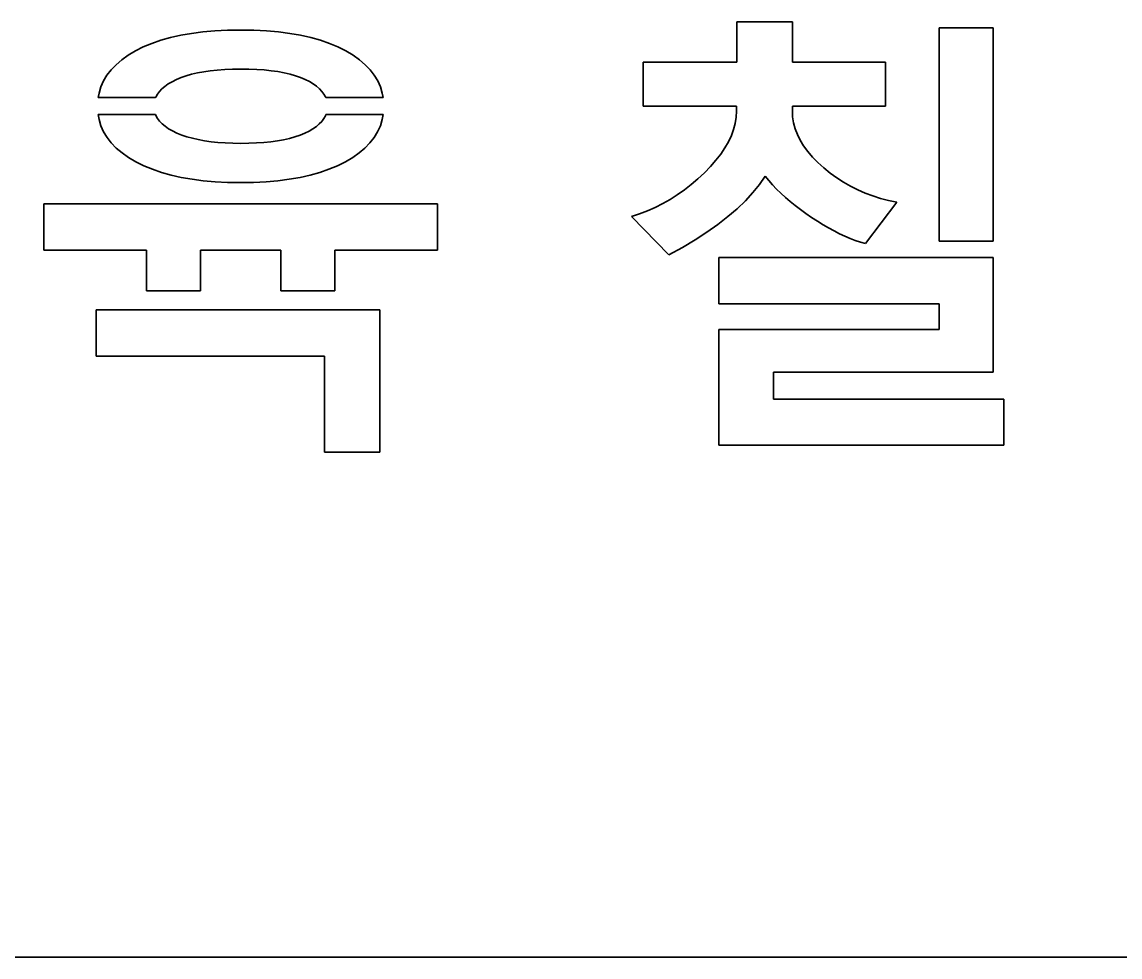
# Model space of a CAD drawing. Extents: x 480 to 710, y 306 to 536.
# Drawn here: x 536.8 to 594.5, y 305.5 to 354.6 of the extents above; entities that cross this region are included whole.
import ezdxf

# ---------------------------------------------------------------- set-up
doc = ezdxf.new("R2010")
doc.units = 0

msp = doc.modelspace()

# ---------------------------------------------------------------- linework, layer by layer
at = {"color": 7, "lineweight": 35, "ltscale": 0.015802}
for p, q in [((546.3302, 354.080841), (546.9599, 354.135651)), ((549.663757, 354.135651), (550.293457, 354.080841))]:
    msp.add_line(p, q, dxfattribs=at)
at = {"color": 7, "lineweight": 35, "ltscale": 0.016534}
msp.add_line((546.9599, 354.135651), (547.620422, 354.168549), dxfattribs=at)
at = {"color": 7, "lineweight": 35, "ltscale": 0.017287}
msp.add_line((547.620422, 354.168549), (548.311829, 354.179504), dxfattribs=at)
at = {"color": 7, "lineweight": 35, "ltscale": 0.017286}
msp.add_line((548.311829, 354.179504), (549.003174, 354.168549), dxfattribs=at)
at = {"color": 7, "lineweight": 35, "ltscale": 0.016535}
msp.add_line((549.003174, 354.168549), (549.663757, 354.135651), dxfattribs=at)
at = {"color": 7, "lineweight": 35, "ltscale": 0.052836}
for p, q in [((574.377686, 352.490875), (574.377686, 354.604309)), ((577.288025, 354.604309), (577.288025, 352.490875))]:
    msp.add_line(p, q, dxfattribs=at)
at = {"color": 7, "lineweight": 35, "ltscale": 0.072758}
for p, q in [((574.377686, 354.604309), (577.288025, 354.604309)), ((555.622314, 332.014648), (552.711975, 332.014648))]:
    msp.add_line(p, q, dxfattribs=at)
at = {"color": 7, "lineweight": 35, "ltscale": 0.279772}
for p, q in [((585.002686, 343.101593), (585.002686, 354.29248)), ((587.832214, 354.29248), (587.832214, 343.101593))]:
    msp.add_line(p, q, dxfattribs=at)
at = {"color": 7, "lineweight": 35, "ltscale": 0.070738}
for p, q in [((585.002686, 354.29248), (587.832214, 354.29248)), ((587.832214, 343.101593), (585.002686, 343.101593))]:
    msp.add_line(p, q, dxfattribs=at)
at = {"color": 7, "lineweight": 35, "ltscale": 0.012579}
for p, q in [((543.644226, 353.477905), (544.119751, 353.642334)), ((552.503906, 353.642334), (552.979431, 353.477905))]:
    msp.add_line(p, q, dxfattribs=at)
at = {"color": 7, "lineweight": 35, "ltscale": 0.013151}
for p, q in [((544.119751, 353.642334), (544.626099, 353.784851)), ((551.997559, 353.784851), (552.503906, 353.642334))]:
    msp.add_line(p, q, dxfattribs=at)
at = {"color": 7, "lineweight": 35, "ltscale": 0.013765}
for p, q in [((544.626099, 353.784851), (545.16333, 353.905426)), ((551.460327, 353.905426), (551.997559, 353.784851))]:
    msp.add_line(p, q, dxfattribs=at)
at = {"color": 7, "lineweight": 35, "ltscale": 0.014412}
for p, q in [((545.16333, 353.905426), (545.731323, 354.004089)), ((550.892334, 354.004089), (551.460327, 353.905426))]:
    msp.add_line(p, q, dxfattribs=at)
at = {"color": 7, "lineweight": 35, "ltscale": 0.015094}
for p, q in [((545.731323, 354.004089), (546.3302, 354.080841)), ((550.293457, 354.080841), (550.892334, 354.004089))]:
    msp.add_line(p, q, dxfattribs=at)
at = {"color": 7, "lineweight": 35, "ltscale": 0.011026}
msp.add_line((542.407166, 352.856842), (542.785645, 353.083252), dxfattribs=at)
at = {"color": 7, "lineweight": 35, "ltscale": 0.011583}
msp.add_line((542.785645, 353.083252), (543.199524, 353.291534), dxfattribs=at)
at = {"color": 7, "lineweight": 35, "ltscale": 0.012054}
for p, q in [((543.199524, 353.291534), (543.644226, 353.477905)), ((552.979431, 353.477905), (553.424133, 353.291534))]:
    msp.add_line(p, q, dxfattribs=at)
at = {"color": 7, "lineweight": 35, "ltscale": 0.011582}
msp.add_line((553.424133, 353.291534), (553.837952, 353.083252), dxfattribs=at)
at = {"color": 7, "lineweight": 35, "ltscale": 0.011027}
msp.add_line((553.837952, 353.083252), (554.216492, 352.856842), dxfattribs=at)
at = {"color": 7, "lineweight": 35, "ltscale": 0.009822}
for p, q in [((541.769653, 352.361084), (542.068481, 352.616119)), ((554.555176, 352.616119), (554.854004, 352.361084))]:
    msp.add_line(p, q, dxfattribs=at)
at = {"color": 7, "lineweight": 35, "ltscale": 0.010388}
for p, q in [((542.068481, 352.616119), (542.407166, 352.856842)), ((554.216492, 352.856842), (554.555176, 352.616119))]:
    msp.add_line(p, q, dxfattribs=at)
at = {"color": 7, "lineweight": 35, "ltscale": 0.057745}
for p, q in [((569.457886, 350.181091), (569.457886, 352.490875)), ((582.184814, 352.490875), (582.184814, 350.181091))]:
    msp.add_line(p, q, dxfattribs=at)
at = {"color": 7, "lineweight": 35, "ltscale": 0.122995}
msp.add_line((569.457886, 352.490875), (574.377686, 352.490875), dxfattribs=at)
at = {"color": 7, "lineweight": 35, "ltscale": 0.12242}
for p, q in [((577.288025, 352.490875), (582.184814, 352.490875)), ((582.184814, 350.181091), (577.288025, 350.181091))]:
    msp.add_line(p, q, dxfattribs=at)
at = {"color": 7, "lineweight": 35, "ltscale": 0.008962}
msp.add_line((541.291504, 351.808105), (541.510681, 352.091766), dxfattribs=at)
at = {"color": 7, "lineweight": 35, "ltscale": 0.009341}
for p, q in [((541.510681, 352.091766), (541.769653, 352.361084)), ((554.854004, 352.361084), (555.112976, 352.091766))]:
    msp.add_line(p, q, dxfattribs=at)
at = {"color": 7, "lineweight": 35, "ltscale": 0.007473}
msp.add_line((545.734985, 351.861237), (545.447693, 351.778625), dxfattribs=at)
at = {"color": 7, "lineweight": 35, "ltscale": 0.007893}
msp.add_line((546.04248, 351.932831), (545.734985, 351.861237), dxfattribs=at)
at = {"color": 7, "lineweight": 35, "ltscale": 0.008331}
msp.add_line((546.370178, 351.993408), (546.04248, 351.932831), dxfattribs=at)
at = {"color": 7, "lineweight": 35, "ltscale": 0.008785}
msp.add_line((546.718079, 352.042969), (546.370178, 351.993408), dxfattribs=at)
at = {"color": 7, "lineweight": 35, "ltscale": 0.009253}
msp.add_line((547.086182, 352.081512), (546.718079, 352.042969), dxfattribs=at)
at = {"color": 7, "lineweight": 35, "ltscale": 0.009734}
msp.add_line((547.474548, 352.109039), (547.086182, 352.081512), dxfattribs=at)
at = {"color": 7, "lineweight": 35, "ltscale": 0.010221}
msp.add_line((547.883057, 352.12558), (547.474548, 352.109039), dxfattribs=at)
at = {"color": 7, "lineweight": 35, "ltscale": 0.01072}
msp.add_line((548.311829, 352.131073), (547.883057, 352.12558), dxfattribs=at)
at = {"color": 7, "lineweight": 35, "ltscale": 0.010827}
msp.add_line((548.744873, 352.12561), (548.311829, 352.131073), dxfattribs=at)
at = {"color": 7, "lineweight": 35, "ltscale": 0.010311}
msp.add_line((549.156982, 352.109253), (548.744873, 352.12561), dxfattribs=at)
at = {"color": 7, "lineweight": 35, "ltscale": 0.009805}
msp.add_line((549.548218, 352.08197), (549.156982, 352.109253), dxfattribs=at)
at = {"color": 7, "lineweight": 35, "ltscale": 0.009307}
msp.add_line((549.918518, 352.043793), (549.548218, 352.08197), dxfattribs=at)
at = {"color": 7, "lineweight": 35, "ltscale": 0.008821}
msp.add_line((550.267944, 351.99469), (549.918518, 352.043793), dxfattribs=at)
at = {"color": 7, "lineweight": 35, "ltscale": 0.008348}
msp.add_line((550.596436, 351.934692), (550.267944, 351.99469), dxfattribs=at)
at = {"color": 7, "lineweight": 35, "ltscale": 0.007892}
msp.add_line((550.904053, 351.86377), (550.596436, 351.934692), dxfattribs=at)
at = {"color": 7, "lineweight": 35, "ltscale": 0.007453}
msp.add_line((551.190735, 351.781921), (550.904053, 351.86377), dxfattribs=at)
at = {"color": 7, "lineweight": 35, "ltscale": 0.008961}
msp.add_line((555.112976, 352.091766), (555.332092, 351.808105), dxfattribs=at)
at = {"color": 7, "lineweight": 35, "ltscale": 0.00855}
for p, q in [((540.972778, 351.197906), (541.112244, 351.510162)), ((555.511414, 351.510162), (555.650879, 351.197906))]:
    msp.add_line(p, q, dxfattribs=at)
at = {"color": 7, "lineweight": 35, "ltscale": 0.008693}
msp.add_line((541.112244, 351.510162), (541.291504, 351.808105), dxfattribs=at)
at = {"color": 7, "lineweight": 35, "ltscale": 0.005434}
msp.add_line((544.507629, 351.347931), (544.330017, 351.222626), dxfattribs=at)
at = {"color": 7, "lineweight": 35, "ltscale": 0.005848}
msp.add_line((544.708862, 351.467194), (544.507629, 351.347931), dxfattribs=at)
at = {"color": 7, "lineweight": 35, "ltscale": 0.006295}
msp.add_line((544.933777, 351.580383), (544.708862, 351.467194), dxfattribs=at)
at = {"color": 7, "lineweight": 35, "ltscale": 0.006702}
msp.add_line((545.180603, 351.684998), (544.933777, 351.580383), dxfattribs=at)
at = {"color": 7, "lineweight": 35, "ltscale": 0.007076}
msp.add_line((545.447693, 351.778625), (545.180603, 351.684998), dxfattribs=at)
at = {"color": 7, "lineweight": 35, "ltscale": 0.007038}
msp.add_line((551.456543, 351.689178), (551.190735, 351.781921), dxfattribs=at)
at = {"color": 7, "lineweight": 35, "ltscale": 0.006648}
msp.add_line((551.701416, 351.58551), (551.456543, 351.689178), dxfattribs=at)
at = {"color": 7, "lineweight": 35, "ltscale": 0.006236}
msp.add_line((551.924133, 351.473206), (551.701416, 351.58551), dxfattribs=at)
at = {"color": 7, "lineweight": 35, "ltscale": 0.005799}
msp.add_line((552.123413, 351.354523), (551.924133, 351.473206), dxfattribs=at)
at = {"color": 7, "lineweight": 35, "ltscale": 0.005394}
msp.add_line((552.299255, 351.229462), (552.123413, 351.354523), dxfattribs=at)
at = {"color": 7, "lineweight": 35, "ltscale": 0.008694}
msp.add_line((555.332092, 351.808105), (555.511414, 351.510162), dxfattribs=at)
at = {"color": 7, "lineweight": 35, "ltscale": 0.006004}
for p, q in [((540.831665, 350.634796), (540.873169, 350.871338)), ((555.750488, 350.871338), (555.791931, 350.634796))]:
    msp.add_line(p, q, dxfattribs=at)
at = {"color": 7, "lineweight": 35, "ltscale": 0.008536}
for p, q in [((540.873169, 350.871338), (540.972778, 351.197906)), ((555.650879, 351.197906), (555.750488, 350.871338))]:
    msp.add_line(p, q, dxfattribs=at)
at = {"color": 7, "lineweight": 35, "ltscale": 0.004276}
msp.add_line((543.939392, 350.810211), (543.856567, 350.660583), dxfattribs=at)
at = {"color": 7, "lineweight": 35, "ltscale": 0.004469}
msp.add_line((544.045959, 350.953735), (543.939392, 350.810211), dxfattribs=at)
at = {"color": 7, "lineweight": 35, "ltscale": 0.004734}
msp.add_line((544.176147, 351.091217), (544.045959, 350.953735), dxfattribs=at)
at = {"color": 7, "lineweight": 35, "ltscale": 0.005059}
msp.add_line((544.330017, 351.222626), (544.176147, 351.091217), dxfattribs=at)
at = {"color": 7, "lineweight": 35, "ltscale": 0.005031}
msp.add_line((552.45166, 351.098022), (552.299255, 351.229462), dxfattribs=at)
at = {"color": 7, "lineweight": 35, "ltscale": 0.004718}
msp.add_line((552.580566, 350.960175), (552.45166, 351.098022), dxfattribs=at)
at = {"color": 7, "lineweight": 35, "ltscale": 0.004467}
msp.add_line((552.686096, 350.815979), (552.580566, 350.960175), dxfattribs=at)
at = {"color": 7, "lineweight": 35, "ltscale": 0.004287}
msp.add_line((552.768127, 350.665375), (552.686096, 350.815979), dxfattribs=at)
at = {"color": 7, "lineweight": 35, "ltscale": 0.000816}
msp.add_line((552.779541, 350.634796), (552.768127, 350.665375), dxfattribs=at)
at = {"color": 7, "lineweight": 35, "ltscale": 0.075377}
msp.add_line((540.831665, 350.634796), (543.846741, 350.634796), dxfattribs=at)
at = {"color": 7, "lineweight": 35, "ltscale": 0.00069}
msp.add_line((543.856567, 350.660583), (543.846741, 350.634796), dxfattribs=at)
at = {"color": 7, "lineweight": 35, "ltscale": 0.07531}
msp.add_line((552.779541, 350.634796), (555.791931, 350.634796), dxfattribs=at)
at = {"color": 7, "lineweight": 35, "ltscale": 0.122418}
msp.add_line((574.354614, 350.181091), (569.457886, 350.181091), dxfattribs=at)
at = {"color": 7, "lineweight": 35, "ltscale": 0.006641}
msp.add_line((574.354614, 349.915466), (574.354614, 350.181091), dxfattribs=at)
at = {"color": 7, "lineweight": 35, "ltscale": 0.006064}
msp.add_line((577.288025, 350.181091), (577.288025, 349.938538), dxfattribs=at)
at = {"color": 7, "lineweight": 35, "ltscale": 0.006797}
for p, q in [((540.874084, 349.475739), (540.826843, 349.743469)), ((555.796814, 349.743469), (555.749573, 349.475739))]:
    msp.add_line(p, q, dxfattribs=at)
at = {"color": 7, "lineweight": 35, "ltscale": 0.075258}
msp.add_line((543.837158, 349.743469), (540.826843, 349.743469), dxfattribs=at)
at = {"color": 7, "lineweight": 35, "ltscale": 0.001551}
msp.add_line((543.837158, 349.743469), (543.85968, 349.685669), dxfattribs=at)
at = {"color": 7, "lineweight": 35, "ltscale": 0.004318}
msp.add_line((543.85968, 349.685669), (543.944946, 349.535461), dxfattribs=at)
at = {"color": 7, "lineweight": 35, "ltscale": 0.004521}
msp.add_line((543.944946, 349.535461), (544.054626, 349.391693), dxfattribs=at)
at = {"color": 7, "lineweight": 35, "ltscale": 0.004502}
msp.add_line((552.574829, 349.385254), (552.682373, 349.529694), dxfattribs=at)
at = {"color": 7, "lineweight": 35, "ltscale": 0.004321}
msp.add_line((552.682373, 349.529694), (552.766052, 349.680908), dxfattribs=at)
at = {"color": 7, "lineweight": 35, "ltscale": 0.001672}
msp.add_line((552.766052, 349.680908), (552.789734, 349.743469), dxfattribs=at)
at = {"color": 7, "lineweight": 35, "ltscale": 0.075177}
msp.add_line((555.796814, 349.743469), (552.789734, 349.743469), dxfattribs=at)
at = {"color": 7, "lineweight": 35, "ltscale": 0.008059}
msp.add_line((574.28717, 349.280029), (574.337769, 349.598389), dxfattribs=at)
at = {"color": 7, "lineweight": 35, "ltscale": 0.007938}
msp.add_line((574.337769, 349.598389), (574.354614, 349.915466), dxfattribs=at)
at = {"color": 7, "lineweight": 35, "ltscale": 0.007932}
msp.add_line((577.288025, 349.938538), (577.304565, 349.621704), dxfattribs=at)
at = {"color": 7, "lineweight": 35, "ltscale": 0.007923}
msp.add_line((577.304565, 349.621704), (577.354126, 349.308685), dxfattribs=at)
at = {"color": 7, "lineweight": 35, "ltscale": 0.008575}
for p, q in [((540.974854, 349.147888), (540.874084, 349.475739)), ((555.749573, 349.475739), (555.648804, 349.147888))]:
    msp.add_line(p, q, dxfattribs=at)
at = {"color": 7, "lineweight": 35, "ltscale": 0.008588}
msp.add_line((541.115906, 348.834656), (540.974854, 349.147888), dxfattribs=at)
at = {"color": 7, "lineweight": 35, "ltscale": 0.004795}
msp.add_line((544.054626, 349.391693), (544.188599, 349.254425), dxfattribs=at)
at = {"color": 7, "lineweight": 35, "ltscale": 0.005136}
msp.add_line((544.188599, 349.254425), (544.347046, 349.123657), dxfattribs=at)
at = {"color": 7, "lineweight": 35, "ltscale": 0.005525}
msp.add_line((544.347046, 349.123657), (544.529785, 348.999359), dxfattribs=at)
at = {"color": 7, "lineweight": 35, "ltscale": 0.005958}
msp.add_line((544.529785, 348.999359), (544.736938, 348.881531), dxfattribs=at)
at = {"color": 7, "lineweight": 35, "ltscale": 0.005865}
msp.add_line((551.905457, 348.875519), (552.108643, 348.992767), dxfattribs=at)
at = {"color": 7, "lineweight": 35, "ltscale": 0.005451}
msp.add_line((552.108643, 348.992767), (552.287964, 349.116791), dxfattribs=at)
at = {"color": 7, "lineweight": 35, "ltscale": 0.005078}
msp.add_line((552.287964, 349.116791), (552.443359, 349.24762), dxfattribs=at)
at = {"color": 7, "lineweight": 35, "ltscale": 0.004758}
msp.add_line((552.443359, 349.24762), (552.574829, 349.385254), dxfattribs=at)
at = {"color": 7, "lineweight": 35, "ltscale": 0.008589}
msp.add_line((555.648804, 349.147888), (555.50769, 348.834656), dxfattribs=at)
at = {"color": 7, "lineweight": 35, "ltscale": 0.008548}
msp.add_line((574.084839, 348.639526), (574.202881, 348.960419), dxfattribs=at)
at = {"color": 7, "lineweight": 35, "ltscale": 0.008263}
msp.add_line((574.202881, 348.960419), (574.28717, 349.280029), dxfattribs=at)
at = {"color": 7, "lineweight": 35, "ltscale": 0.008001}
msp.add_line((577.354126, 349.308685), (577.436646, 348.999451), dxfattribs=at)
at = {"color": 7, "lineweight": 35, "ltscale": 0.008165}
msp.add_line((577.436646, 348.999451), (577.552307, 348.694031), dxfattribs=at)
at = {"color": 7, "lineweight": 35, "ltscale": 0.008735}
msp.add_line((541.297302, 348.536041), (541.115906, 348.834656), dxfattribs=at)
at = {"color": 7, "lineweight": 35, "ltscale": 0.009007}
for p, q in [((541.518982, 348.252045), (541.297302, 348.536041)), ((555.326355, 348.536041), (555.104675, 348.252045))]:
    msp.add_line(p, q, dxfattribs=at)
at = {"color": 7, "lineweight": 35, "ltscale": 0.00642}
msp.add_line((544.736938, 348.881531), (544.968384, 348.770233), dxfattribs=at)
at = {"color": 7, "lineweight": 35, "ltscale": 0.00682}
msp.add_line((544.968384, 348.770233), (545.22113, 348.667542), dxfattribs=at)
at = {"color": 7, "lineweight": 35, "ltscale": 0.007152}
msp.add_line((545.22113, 348.667542), (545.492065, 348.575684), dxfattribs=at)
at = {"color": 7, "lineweight": 35, "ltscale": 0.007504}
msp.add_line((545.492065, 348.575684), (545.781067, 348.494598), dxfattribs=at)
at = {"color": 7, "lineweight": 35, "ltscale": 0.007877}
msp.add_line((545.781067, 348.494598), (546.088196, 348.424347), dxfattribs=at)
at = {"color": 7, "lineweight": 35, "ltscale": 0.008266}
msp.add_line((546.088196, 348.424347), (546.413452, 348.364899), dxfattribs=at)
at = {"color": 7, "lineweight": 35, "ltscale": 0.008672}
msp.add_line((546.413452, 348.364899), (546.756897, 348.316284), dxfattribs=at)
at = {"color": 7, "lineweight": 35, "ltscale": 0.008743}
msp.add_line((549.892639, 348.31546), (550.239014, 348.363617), dxfattribs=at)
at = {"color": 7, "lineweight": 35, "ltscale": 0.008304}
msp.add_line((550.239014, 348.363617), (550.565918, 348.422485), dxfattribs=at)
at = {"color": 7, "lineweight": 35, "ltscale": 0.007879}
msp.add_line((550.565918, 348.422485), (550.873291, 348.492096), dxfattribs=at)
at = {"color": 7, "lineweight": 35, "ltscale": 0.007472}
msp.add_line((550.873291, 348.492096), (551.161194, 348.572388), dxfattribs=at)
at = {"color": 7, "lineweight": 35, "ltscale": 0.007083}
msp.add_line((551.161194, 348.572388), (551.429504, 348.663361), dxfattribs=at)
at = {"color": 7, "lineweight": 35, "ltscale": 0.006721}
msp.add_line((551.429504, 348.663361), (551.678345, 348.765076), dxfattribs=at)
at = {"color": 7, "lineweight": 35, "ltscale": 0.006314}
msp.add_line((551.678345, 348.765076), (551.905457, 348.875519), dxfattribs=at)
at = {"color": 7, "lineweight": 35, "ltscale": 0.008734}
msp.add_line((555.50769, 348.834656), (555.326355, 348.536041), dxfattribs=at)
at = {"color": 7, "lineweight": 35, "ltscale": 0.008902}
msp.add_line((573.933105, 348.317383), (574.084839, 348.639526), dxfattribs=at)
at = {"color": 7, "lineweight": 35, "ltscale": 0.008405}
msp.add_line((577.552307, 348.694031), (577.700928, 348.392456), dxfattribs=at)
at = {"color": 7, "lineweight": 35, "ltscale": 0.00872}
msp.add_line((577.700928, 348.392456), (577.882568, 348.094666), dxfattribs=at)
at = {"color": 7, "lineweight": 35, "ltscale": 0.009394}
msp.add_line((541.780945, 347.982666), (541.518982, 348.252045), dxfattribs=at)
at = {"color": 7, "lineweight": 35, "ltscale": 0.009883}
msp.add_line((542.083252, 347.727905), (541.780945, 347.982666), dxfattribs=at)
at = {"color": 7, "lineweight": 35, "ltscale": 0.009087}
msp.add_line((546.756897, 348.316284), (547.118408, 348.278442), dxfattribs=at)
at = {"color": 7, "lineweight": 35, "ltscale": 0.009516}
msp.add_line((547.118408, 348.278442), (547.498108, 348.251434), dxfattribs=at)
at = {"color": 7, "lineweight": 35, "ltscale": 0.009952}
msp.add_line((547.498108, 348.251434), (547.895874, 348.235199), dxfattribs=at)
at = {"color": 7, "lineweight": 35, "ltscale": 0.0104}
msp.add_line((547.895874, 348.235199), (548.311829, 348.229797), dxfattribs=at)
at = {"color": 7, "lineweight": 35, "ltscale": 0.010613}
msp.add_line((548.311829, 348.229797), (548.736328, 348.235168), dxfattribs=at)
at = {"color": 7, "lineweight": 35, "ltscale": 0.010131}
msp.add_line((548.736328, 348.235168), (549.141235, 348.251221), dxfattribs=at)
at = {"color": 7, "lineweight": 35, "ltscale": 0.009661}
msp.add_line((549.141235, 348.251221), (549.526733, 348.277985), dxfattribs=at)
at = {"color": 7, "lineweight": 35, "ltscale": 0.009195}
msp.add_line((549.526733, 348.277985), (549.892639, 348.31546), dxfattribs=at)
at = {"color": 7, "lineweight": 35, "ltscale": 0.009882}
msp.add_line((554.842651, 347.982666), (554.540405, 347.727905), dxfattribs=at)
at = {"color": 7, "lineweight": 35, "ltscale": 0.009395}
msp.add_line((555.104675, 348.252045), (554.842651, 347.982666), dxfattribs=at)
at = {"color": 7, "lineweight": 35, "ltscale": 0.009794}
msp.add_line((573.528442, 347.66925), (573.74762, 347.993958), dxfattribs=at)
at = {"color": 7, "lineweight": 35, "ltscale": 0.009321}
msp.add_line((573.74762, 347.993958), (573.933105, 348.317383), dxfattribs=at)
at = {"color": 7, "lineweight": 35, "ltscale": 0.009102}
msp.add_line((577.882568, 348.094666), (578.09729, 347.800659), dxfattribs=at)
at = {"color": 7, "lineweight": 35, "ltscale": 0.009537}
msp.add_line((578.09729, 347.800659), (578.344971, 347.510498), dxfattribs=at)
at = {"color": 7, "lineweight": 35, "ltscale": 0.01046}
msp.add_line((542.425842, 347.487732), (542.083252, 347.727905), dxfattribs=at)
at = {"color": 7, "lineweight": 35, "ltscale": 0.01111}
msp.add_line((542.808777, 347.262207), (542.425842, 347.487732), dxfattribs=at)
at = {"color": 7, "lineweight": 35, "ltscale": 0.01166}
for p, q in [((543.226563, 347.054901), (542.808777, 347.262207)), ((553.81488, 347.262207), (553.397095, 347.054901))]:
    msp.add_line(p, q, dxfattribs=at)
at = {"color": 7, "lineweight": 35, "ltscale": 0.011109}
msp.add_line((554.197754, 347.487732), (553.81488, 347.262207), dxfattribs=at)
at = {"color": 7, "lineweight": 35, "ltscale": 0.010461}
msp.add_line((554.540405, 347.727905), (554.197754, 347.487732), dxfattribs=at)
at = {"color": 7, "lineweight": 35, "ltscale": 0.010876}
msp.add_line((572.988831, 347.016052), (573.275513, 347.343292), dxfattribs=at)
at = {"color": 7, "lineweight": 35, "ltscale": 0.010314}
msp.add_line((573.275513, 347.343292), (573.528442, 347.66925), dxfattribs=at)
at = {"color": 7, "lineweight": 35, "ltscale": 0.010026}
msp.add_line((578.344971, 347.510498), (578.625732, 347.224152), dxfattribs=at)
at = {"color": 7, "lineweight": 35, "ltscale": 0.010556}
msp.add_line((578.625732, 347.224152), (578.939514, 346.94162), dxfattribs=at)
at = {"color": 7, "lineweight": 35, "ltscale": 0.012104}
msp.add_line((543.673767, 346.869415), (543.226563, 347.054901), dxfattribs=at)
at = {"color": 7, "lineweight": 35, "ltscale": 0.0126}
msp.add_line((544.150452, 346.70575), (543.673767, 346.869415), dxfattribs=at)
at = {"color": 7, "lineweight": 35, "ltscale": 0.013142}
for p, q in [((544.656616, 346.563904), (544.150452, 346.70575)), ((552.473206, 346.70575), (551.967041, 346.563904))]:
    msp.add_line(p, q, dxfattribs=at)
at = {"color": 7, "lineweight": 35, "ltscale": 0.012599}
msp.add_line((552.949829, 346.869415), (552.473206, 346.70575), dxfattribs=at)
at = {"color": 7, "lineweight": 35, "ltscale": 0.012105}
msp.add_line((553.397095, 347.054901), (552.949829, 346.869415), dxfattribs=at)
at = {"color": 7, "lineweight": 35, "ltscale": 0.011691}
msp.add_line((572.326782, 346.368256), (572.668457, 346.687531), dxfattribs=at)
at = {"color": 7, "lineweight": 35, "ltscale": 0.011472}
msp.add_line((572.668457, 346.687531), (572.988831, 347.016052), dxfattribs=at)
at = {"color": 7, "lineweight": 35, "ltscale": 0.010779}
msp.add_line((578.939514, 346.94162), (579.275146, 346.670959), dxfattribs=at)
at = {"color": 7, "lineweight": 35, "ltscale": 0.010687}
msp.add_line((579.275146, 346.670959), (579.621399, 346.420288), dxfattribs=at)
at = {"color": 7, "lineweight": 35, "ltscale": 0.01372}
msp.add_line((545.192139, 346.443878), (544.656616, 346.563904), dxfattribs=at)
at = {"color": 7, "lineweight": 35, "ltscale": 0.014338}
msp.add_line((545.757202, 346.345673), (545.192139, 346.443878), dxfattribs=at)
at = {"color": 7, "lineweight": 35, "ltscale": 0.014984}
for p, q in [((546.351685, 346.269287), (545.757202, 346.345673)), ((550.866455, 346.345673), (550.271973, 346.269287))]:
    msp.add_line(p, q, dxfattribs=at)
at = {"color": 7, "lineweight": 35, "ltscale": 0.015657}
msp.add_line((546.975586, 346.214722), (546.351685, 346.269287), dxfattribs=at)
at = {"color": 7, "lineweight": 35, "ltscale": 0.016355}
for p, q in [((547.628967, 346.182007), (546.975586, 346.214722)), ((549.64801, 346.214722), (548.994629, 346.182007))]:
    msp.add_line(p, q, dxfattribs=at)
at = {"color": 7, "lineweight": 35, "ltscale": 0.017074}
msp.add_line((548.311829, 346.171082), (547.628967, 346.182007), dxfattribs=at)
at = {"color": 7, "lineweight": 35, "ltscale": 0.017072}
msp.add_line((548.994629, 346.182007), (548.311829, 346.171082), dxfattribs=at)
at = {"color": 7, "lineweight": 35, "ltscale": 0.015659}
msp.add_line((550.271973, 346.269287), (549.64801, 346.214722), dxfattribs=at)
at = {"color": 7, "lineweight": 35, "ltscale": 0.014337}
msp.add_line((551.431458, 346.443878), (550.866455, 346.345673), dxfattribs=at)
at = {"color": 7, "lineweight": 35, "ltscale": 0.013722}
msp.add_line((551.967041, 346.563904), (551.431458, 346.443878), dxfattribs=at)
at = {"color": 7, "lineweight": 35, "ltscale": 0.011393}
msp.add_line((571.616272, 345.788971), (571.976013, 346.068756), dxfattribs=at)
at = {"color": 7, "lineweight": 35, "ltscale": 0.011531}
msp.add_line((571.976013, 346.068756), (572.326782, 346.368256), dxfattribs=at)
at = {"color": 7, "lineweight": 35, "ltscale": 0.013813}
msp.add_line((575.56543, 346.07428), (575.218018, 345.644653), dxfattribs=at)
at = {"color": 7, "lineweight": 35, "ltscale": 0.013225}
msp.add_line((575.867554, 346.508514), (575.56543, 346.07428), dxfattribs=at)
at = {"color": 7, "lineweight": 35, "ltscale": 0.007393}
msp.add_line((576.053955, 346.278931), (575.867554, 346.508514), dxfattribs=at)
at = {"color": 7, "lineweight": 35, "ltscale": 0.007545}
msp.add_line((576.253052, 346.052124), (576.053955, 346.278931), dxfattribs=at)
at = {"color": 7, "lineweight": 35, "ltscale": 0.007705}
msp.add_line((576.464661, 345.828064), (576.253052, 346.052124), dxfattribs=at)
at = {"color": 7, "lineweight": 35, "ltscale": 0.010623}
msp.add_line((579.621399, 346.420288), (579.978271, 346.189606), dxfattribs=at)
at = {"color": 7, "lineweight": 35, "ltscale": 0.010589}
for p, q in [((579.978271, 346.189606), (580.345703, 345.978882)), ((580.345703, 345.978882), (580.723877, 345.788147))]:
    msp.add_line(p, q, dxfattribs=at)
at = {"color": 7, "lineweight": 35, "ltscale": 0.011192}
msp.add_line((570.869751, 345.288666), (571.247498, 345.528961), dxfattribs=at)
at = {"color": 7, "lineweight": 35, "ltscale": 0.011281}
msp.add_line((571.247498, 345.528961), (571.616272, 345.788971), dxfattribs=at)
at = {"color": 7, "lineweight": 35, "ltscale": 0.014466}
msp.add_line((575.218018, 345.644653), (574.825317, 345.219666), dxfattribs=at)
at = {"color": 7, "lineweight": 35, "ltscale": 0.007876}
msp.add_line((576.688904, 345.606781), (576.464661, 345.828064), dxfattribs=at)
at = {"color": 7, "lineweight": 35, "ltscale": 0.008056}
msp.add_line((576.92572, 345.388275), (576.688904, 345.606781), dxfattribs=at)
at = {"color": 7, "lineweight": 35, "ltscale": 0.010614}
msp.add_line((580.723877, 345.788147), (581.11261, 345.617401), dxfattribs=at)
at = {"color": 7, "lineweight": 35, "ltscale": 0.010672}
msp.add_line((581.11261, 345.617401), (581.511963, 345.466644), dxfattribs=at)
at = {"color": 7, "lineweight": 35, "ltscale": 0.060921}
for p, q in [((537.975525, 342.611786), (537.975525, 345.048615)), ((558.648071, 345.048615), (558.648071, 342.611786)), ((540.724182, 337.049957), (540.724182, 339.486786))]:
    msp.add_line(p, q, dxfattribs=at)
at = {"color": 7, "lineweight": 35}
for p, q in [((537.975525, 345.048615), (558.648071, 345.048615)), ((487.5, 305.5), (701.5, 305.5))]:
    msp.add_line(p, q, dxfattribs=at)
at = {"color": 7, "lineweight": 35, "ltscale": 0.011096}
msp.add_line((570.087158, 344.867371), (570.482971, 345.068146), dxfattribs=at)
at = {"color": 7, "lineweight": 35, "ltscale": 0.011131}
msp.add_line((570.482971, 345.068146), (570.869751, 345.288666), dxfattribs=at)
at = {"color": 7, "lineweight": 35, "ltscale": 0.015175}
msp.add_line((574.825317, 345.219666), (574.387451, 344.799286), dxfattribs=at)
at = {"color": 7, "lineweight": 35, "ltscale": 0.008244}
msp.add_line((577.17511, 345.172546), (576.92572, 345.388275), dxfattribs=at)
at = {"color": 7, "lineweight": 35, "ltscale": 0.00844}
msp.add_line((577.437073, 344.959595), (577.17511, 345.172546), dxfattribs=at)
at = {"color": 7, "lineweight": 35, "ltscale": 0.008645}
msp.add_line((577.71167, 344.74939), (577.437073, 344.959595), dxfattribs=at)
at = {"color": 7, "lineweight": 35, "ltscale": 0.068198}
msp.add_line((582.773804, 345.134216), (581.122314, 342.963013), dxfattribs=at)
at = {"color": 7, "lineweight": 35, "ltscale": 0.010758}
msp.add_line((581.511963, 345.466644), (581.921936, 345.335846), dxfattribs=at)
at = {"color": 7, "lineweight": 35, "ltscale": 0.010874}
msp.add_line((581.921936, 345.335846), (582.342529, 345.225037), dxfattribs=at)
at = {"color": 7, "lineweight": 35, "ltscale": 0.011018}
msp.add_line((582.342529, 345.225037), (582.773804, 345.134216), dxfattribs=at)
at = {"color": 7, "lineweight": 35, "ltscale": 0.011148}
msp.add_line((568.845764, 344.383514), (569.268616, 344.525055), dxfattribs=at)
at = {"color": 7, "lineweight": 35, "ltscale": 0.070235}
msp.add_line((570.809082, 342.374023), (568.845764, 344.383514), dxfattribs=at)
at = {"color": 7, "lineweight": 35, "ltscale": 0.011102}
msp.add_line((569.268616, 344.525055), (569.682373, 344.68634), dxfattribs=at)
at = {"color": 7, "lineweight": 35, "ltscale": 0.011086}
msp.add_line((569.682373, 344.68634), (570.087158, 344.867371), dxfattribs=at)
at = {"color": 7, "lineweight": 35, "ltscale": 0.01674}
msp.add_line((573.904236, 344.383514), (573.375732, 343.972382), dxfattribs=at)
at = {"color": 7, "lineweight": 35, "ltscale": 0.015937}
msp.add_line((574.387451, 344.799286), (573.904236, 344.383514), dxfattribs=at)
at = {"color": 7, "lineweight": 35, "ltscale": 0.008856}
msp.add_line((577.99884, 344.541992), (577.71167, 344.74939), dxfattribs=at)
at = {"color": 7, "lineweight": 35, "ltscale": 0.009074}
msp.add_line((578.298584, 344.337341), (577.99884, 344.541992), dxfattribs=at)
at = {"color": 7, "lineweight": 35, "ltscale": 0.009045}
msp.add_line((578.602234, 344.140656), (578.298584, 344.337341), dxfattribs=at)
at = {"color": 7, "lineweight": 35, "ltscale": 0.017579}
msp.add_line((573.375732, 343.972382), (572.802002, 343.565857), dxfattribs=at)
at = {"color": 7, "lineweight": 35, "ltscale": 0.008769}
msp.add_line((578.901184, 343.957153), (578.602234, 344.140656), dxfattribs=at)
at = {"color": 7, "lineweight": 35, "ltscale": 0.0085}
msp.add_line((579.195435, 343.786804), (578.901184, 343.957153), dxfattribs=at)
at = {"color": 7, "lineweight": 35, "ltscale": 0.008234}
msp.add_line((579.484863, 343.629608), (579.195435, 343.786804), dxfattribs=at)
at = {"color": 7, "lineweight": 35, "ltscale": 0.019351}
msp.add_line((572.182983, 343.163971), (571.518677, 342.766663), dxfattribs=at)
at = {"color": 7, "lineweight": 35, "ltscale": 0.018451}
msp.add_line((572.802002, 343.565857), (572.182983, 343.163971), dxfattribs=at)
at = {"color": 7, "lineweight": 35, "ltscale": 0.007977}
msp.add_line((579.769592, 343.485596), (579.484863, 343.629608), dxfattribs=at)
at = {"color": 7, "lineweight": 35, "ltscale": 0.007727}
msp.add_line((580.049622, 343.354736), (579.769592, 343.485596), dxfattribs=at)
at = {"color": 7, "lineweight": 35, "ltscale": 0.007484}
msp.add_line((580.32489, 343.237061), (580.049622, 343.354736), dxfattribs=at)
at = {"color": 7, "lineweight": 35, "ltscale": 0.00725}
msp.add_line((580.595398, 343.132538), (580.32489, 343.237061), dxfattribs=at)
at = {"color": 7, "lineweight": 35, "ltscale": 0.134834}
msp.add_line((543.368896, 342.611786), (537.975525, 342.611786), dxfattribs=at)
at = {"color": 7, "lineweight": 35, "ltscale": 0.05312}
for p, q in [((543.368896, 340.486969), (543.368896, 342.611786)), ((546.2099, 342.611786), (546.2099, 340.486969)), ((550.413696, 340.486969), (550.413696, 342.611786)), ((553.254761, 342.611786), (553.254761, 340.486969))]:
    msp.add_line(p, q, dxfattribs=at)
at = {"color": 7, "lineweight": 35, "ltscale": 0.105095}
msp.add_line((550.413696, 342.611786), (546.2099, 342.611786), dxfattribs=at)
at = {"color": 7, "lineweight": 35, "ltscale": 0.134833}
msp.add_line((558.648071, 342.611786), (553.254761, 342.611786), dxfattribs=at)
at = {"color": 7, "lineweight": 35, "ltscale": 0.020275}
msp.add_line((571.518677, 342.766663), (570.809082, 342.374023), dxfattribs=at)
at = {"color": 7, "lineweight": 35, "ltscale": 0.007027}
msp.add_line((580.861206, 343.041199), (580.595398, 343.132538), dxfattribs=at)
at = {"color": 7, "lineweight": 35, "ltscale": 0.006814}
msp.add_line((581.122314, 342.963013), (580.861206, 343.041199), dxfattribs=at)
at = {"color": 7, "lineweight": 35, "ltscale": 0.06092}
msp.add_line((573.430725, 339.798615), (573.430725, 342.235413), dxfattribs=at)
at = {"color": 7, "lineweight": 35, "ltscale": 0.360037}
msp.add_line((573.430725, 342.235413), (587.832214, 342.235413), dxfattribs=at)
at = {"color": 7, "lineweight": 35, "ltscale": 0.150424}
msp.add_line((587.832214, 342.235413), (587.832214, 336.218445), dxfattribs=at)
at = {"color": 7, "lineweight": 35, "ltscale": 0.071025}
msp.add_line((546.2099, 340.486969), (543.368896, 340.486969), dxfattribs=at)
at = {"color": 7, "lineweight": 35, "ltscale": 0.071027}
msp.add_line((553.254761, 340.486969), (550.413696, 340.486969), dxfattribs=at)
at = {"color": 7, "lineweight": 35, "ltscale": 0.289299}
for p, q in [((585.002686, 339.798615), (573.430725, 339.798615)), ((573.430725, 338.447388), (585.002686, 338.447388))]:
    msp.add_line(p, q, dxfattribs=at)
at = {"color": 7, "lineweight": 35, "ltscale": 0.033781}
msp.add_line((585.002686, 338.447388), (585.002686, 339.798615), dxfattribs=at)
at = {"color": 7, "lineweight": 35, "ltscale": 0.356895}
msp.add_line((555, 339.486969), (540.724182, 339.486969), dxfattribs=at)
at = {"color": 7, "lineweight": 35, "ltscale": 0.015558}
msp.add_line((555, 339.486786), (555.622314, 339.486786), dxfattribs=at)
at = {"color": 7, "lineweight": 35, "ltscale": 0.186803}
msp.add_line((555.622314, 339.486786), (555.622314, 332.014648), dxfattribs=at)
at = {"color": 7, "lineweight": 35, "ltscale": 0.151868}
msp.add_line((573.430725, 332.37265), (573.430725, 338.447388), dxfattribs=at)
at = {"color": 7, "lineweight": 35, "ltscale": 0.299695}
msp.add_line((552.711975, 337.049957), (540.724182, 337.049957), dxfattribs=at)
at = {"color": 7, "lineweight": 35, "ltscale": 0.125883}
msp.add_line((552.711975, 332.014648), (552.711975, 337.049957), dxfattribs=at)
at = {"color": 7, "lineweight": 35, "ltscale": 0.288434}
msp.add_line((587.832214, 336.218445), (576.294861, 336.218445), dxfattribs=at)
at = {"color": 7, "lineweight": 35, "ltscale": 0.035513}
msp.add_line((576.294861, 336.218445), (576.294861, 334.797943), dxfattribs=at)
at = {"color": 7, "lineweight": 35, "ltscale": 0.30258}
msp.add_line((576.294861, 334.797943), (588.398071, 334.797943), dxfattribs=at)
at = {"color": 7, "lineweight": 35, "ltscale": 0.060632}
msp.add_line((588.398071, 334.797943), (588.398071, 332.37265), dxfattribs=at)
at = {"color": 7, "lineweight": 35, "ltscale": 0.374184}
msp.add_line((588.398071, 332.37265), (573.430725, 332.37265), dxfattribs=at)

doc.saveas('drawing.dxf')
